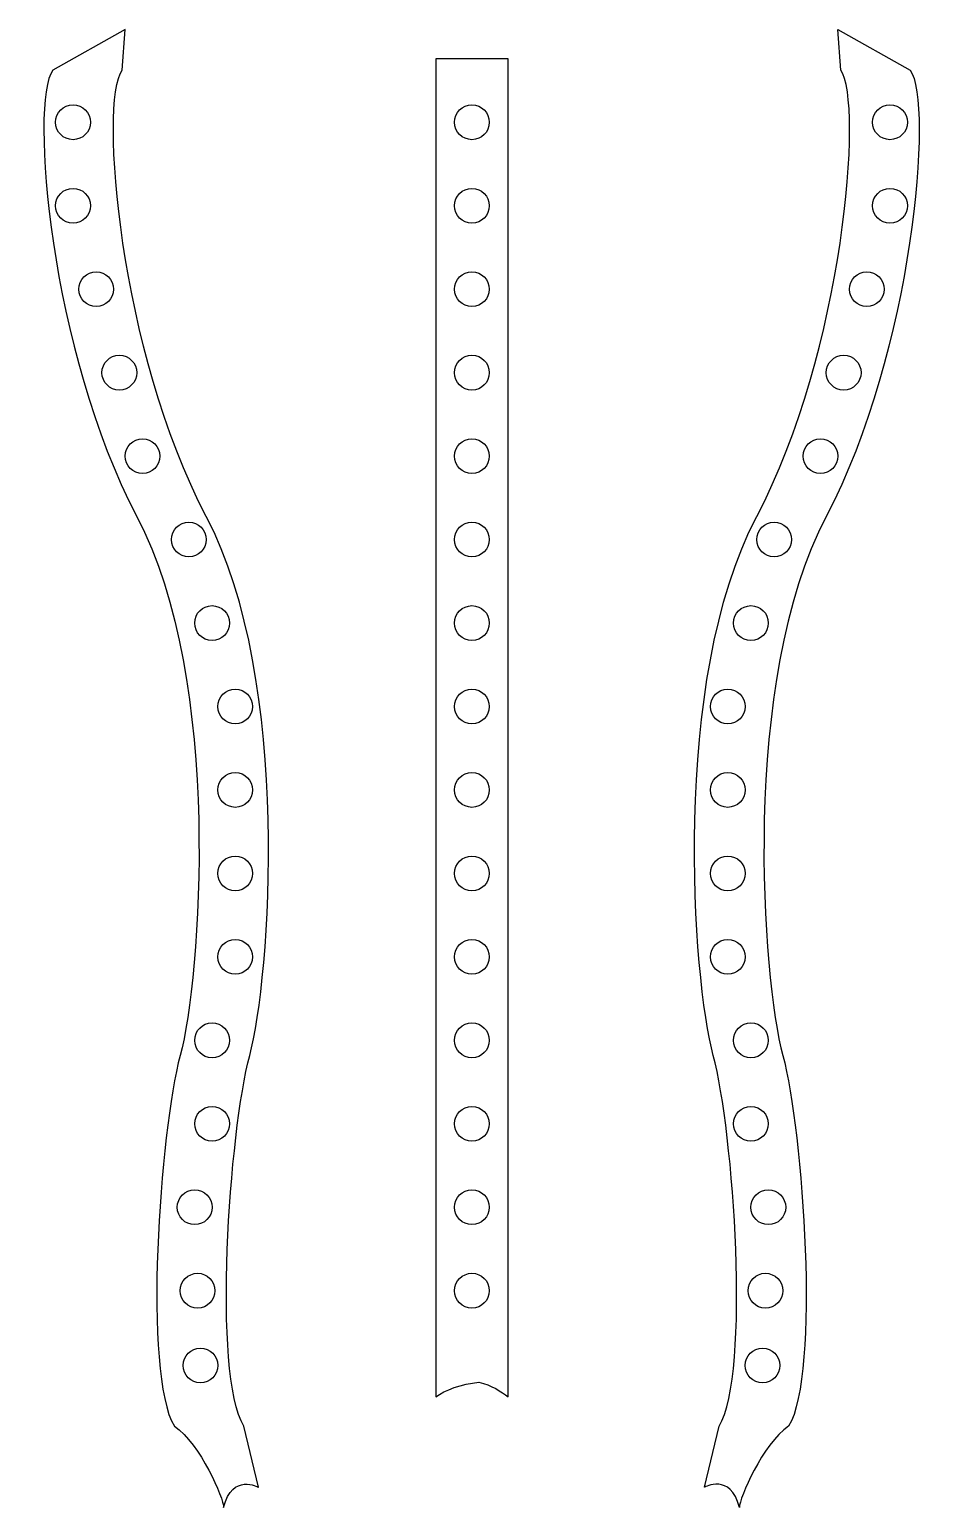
# Model space of a CAD drawing. Header units: centimetres. Extents: x -4.3 to 4.3, y -7 to 7.
import ezdxf

# ---------------------------------------------------------------- set-up
doc = ezdxf.new("R2010")
doc.units = ezdxf.units.CM
doc.header["$MEASUREMENT"] = 0
doc.layers.add('Camada 1', color=7, linetype='Continuous')

msp = doc.modelspace()

# ---------------------------------------------------------------- linework, layer by layer
at = {"layer": 'Camada 1', "color": 7}
for centre in [(-3.86121, 6.10677), (-0.09029, 6.10677), (3.86124, 6.10677), (-3.86121, 5.31818), (-0.09029, 5.31818), (3.86124, 5.31818), (-3.64213, 4.52938), (-0.09029, 4.52938), (3.64216, 4.52938), (-3.42306, 3.74057), (-0.09029, 3.74057), (3.42309, 3.74057), (-3.20398, 2.95198), (-0.09029, 2.95198), (3.20399, 2.95198), (-2.76583, 2.16339), (-0.09029, 2.16339), (-0.09029, 2.16339), (2.76586, 2.16339), (-2.54676, 1.37456), (-0.09029, 1.37456), (-0.09029, 1.37456), (2.54676, 1.37456), (-2.32768, 0.58579), (-0.09029, 0.58579), (-0.09029, 0.58579), (2.32769, 0.58579), (-2.32768, -0.20283), (-0.09029, -0.20283), (-0.09029, -0.20283), (2.32769, -0.20283), (-2.32768, -0.99139), (-0.09029, -0.99139), (2.32769, -0.99139), (-2.32768, -1.7802), (-0.09029, -1.7802), (2.32769, -1.7802), (-2.54676, -2.569), (-0.09029, -2.569), (2.54676, -2.569), (-2.54676, -3.35759), (-0.09029, -3.35759), (2.54676, -3.35759), (-2.71107, -4.14642), (-0.09029, -4.14621), (2.71107, -4.14642), (-2.68368, -4.93477), (-0.09029, -4.93477), (2.68368, -4.93477), (-2.6563, -5.64123), (2.6563, -5.64123)]:
    msp.add_ellipse(centre, major_axis=(0, 0.1643), ratio=1, dxfattribs=at)
at = {"layer": 'Camada 1'}
for points, knots in [([(-2.10861, -6.79135), (-2.10861, -6.79135), (-2.35507, -6.65443), (-2.43722, -6.98304), (-2.43722, -6.98304), (-2.43722, -6.90091), (-2.6563, -6.38056), (-2.90275, -6.21628), (-2.90275, -6.21628), (-3.20398, -5.72336), (-3.03967, -3.42307), (-2.84798, -2.71108), (-2.84798, -2.71108), (-2.65629, -1.99909), (-2.43721, 0.82153), (-3.25875, 2.38244), (-3.25875, 2.38244), (-4.08028, 3.94338), (-4.27198, 6.29846), (-4.0529, 6.59969), (-4.0529, 6.59969), (-4.0529, 6.59969), (-3.36829, 6.98307), (-3.36829, 6.98307), (-3.36829, 6.98307), (-3.36829, 6.98307), (-3.39568, 6.59969), (-3.39568, 6.59969), (-3.39568, 6.59969), (-3.61476, 6.29846), (-3.42306, 3.94338), (-2.60153, 2.38247), (-2.60153, 2.38247), (-1.78, 0.82156), (-1.99907, -1.99906), (-2.19076, -2.71108), (-2.19076, -2.71108), (-2.38245, -3.4231), (-2.54676, -5.72339), (-2.24553, -6.21628), (-2.24553, -6.21628), (-2.24553, -6.21628), (-2.10861, -6.79135), (-2.10861, -6.79135)], [0, 0, 0, 0, 0.08333333, 0.08333333, 0.08333333, 0.08333333, 0.16666667, 0.16666667, 0.16666667, 0.16666667, 0.25, 0.25, 0.25, 0.25, 0.33333333, 0.33333333, 0.33333333, 0.33333333, 0.41666667, 0.41666667, 0.41666667, 0.41666667, 0.5, 0.5, 0.5, 0.5, 0.58333333, 0.58333333, 0.58333333, 0.58333333, 0.66666667, 0.66666667, 0.66666667, 0.66666667, 0.75, 0.75, 0.75, 0.75, 0.83333333, 0.83333333, 0.83333333, 0.83333333, 1, 1, 1, 1]), ([(2.10861, -6.79135), (2.10861, -6.79135), (2.35507, -6.65443), (2.43722, -6.98304), (2.43722, -6.98304), (2.43722, -6.90091), (2.6563, -6.38056), (2.90278, -6.21628), (2.90278, -6.21628), (3.20401, -5.72336), (3.0397, -3.42307), (2.84801, -2.71108), (2.84801, -2.71108), (2.65632, -1.99909), (2.43724, 0.82153), (3.25878, 2.38244), (3.25878, 2.38244), (4.08031, 3.94338), (4.272, 6.29843), (4.05295, 6.59966), (4.05295, 6.59966), (4.05295, 6.59966), (3.36829, 6.98307), (3.36829, 6.98307), (3.36829, 6.98307), (3.36829, 6.98307), (3.39567, 6.59969), (3.39567, 6.59969), (3.39567, 6.59969), (3.61475, 6.29846), (3.42305, 3.94338), (2.60152, 2.38247), (2.60152, 2.38247), (1.77996, 0.82153), (1.99904, -1.99906), (2.19075, -2.71105), (2.19075, -2.71105), (2.38246, -3.42304), (2.54675, -5.72336), (2.24552, -6.21625), (2.24552, -6.21625), (2.24552, -6.21625), (2.10861, -6.79135), (2.10861, -6.79135)], [0, 0, 0, 0, 0.08333333, 0.08333333, 0.08333333, 0.08333333, 0.16666667, 0.16666667, 0.16666667, 0.16666667, 0.25, 0.25, 0.25, 0.25, 0.33333333, 0.33333333, 0.33333333, 0.33333333, 0.41666667, 0.41666667, 0.41666667, 0.41666667, 0.5, 0.5, 0.5, 0.5, 0.58333333, 0.58333333, 0.58333333, 0.58333333, 0.66666667, 0.66666667, 0.66666667, 0.66666667, 0.75, 0.75, 0.75, 0.75, 0.83333333, 0.83333333, 0.83333333, 0.83333333, 1, 1, 1, 1]), ([(-0.09029, 6.70708), (-0.09029, 6.70708), (0.09947, 6.70708), (0.25137, 6.70708), (0.25137, 6.70708), (0.25137, 6.70708), (0.25137, -5.93775), (0.25137, -5.93775), (0.25137, -5.93775), (0.18739, -5.88962), (0.09648, -5.82565), (-0.02525, -5.8004), (-0.02525, -5.8004), (-0.02525, -5.8004), (-0.02525, -5.8004), (-0.02525, -5.8004), (-0.02525, -5.8004), (-0.18657, -5.81323), (-0.34894, -5.87549), (-0.43215, -5.93775), (-0.43215, -5.93775), (-0.43215, -5.93775), (-0.43216, 6.70708), (-0.43216, 6.70708), (-0.43216, 6.70708), (-0.28026, 6.70708), (-0.09029, 6.70708), (-0.09029, 6.70708)], [0, 0, 0, 0, 0.125, 0.125, 0.125, 0.125, 0.25, 0.25, 0.25, 0.25, 0.375, 0.375, 0.375, 0.375, 0.5, 0.5, 0.5, 0.5, 0.625, 0.625, 0.625, 0.625, 0.75, 0.75, 0.75, 0.75, 1, 1, 1, 1])]:
    msp.add_open_spline(points, degree=3, knots=knots, dxfattribs=at)

doc.saveas('drawing.dxf')
